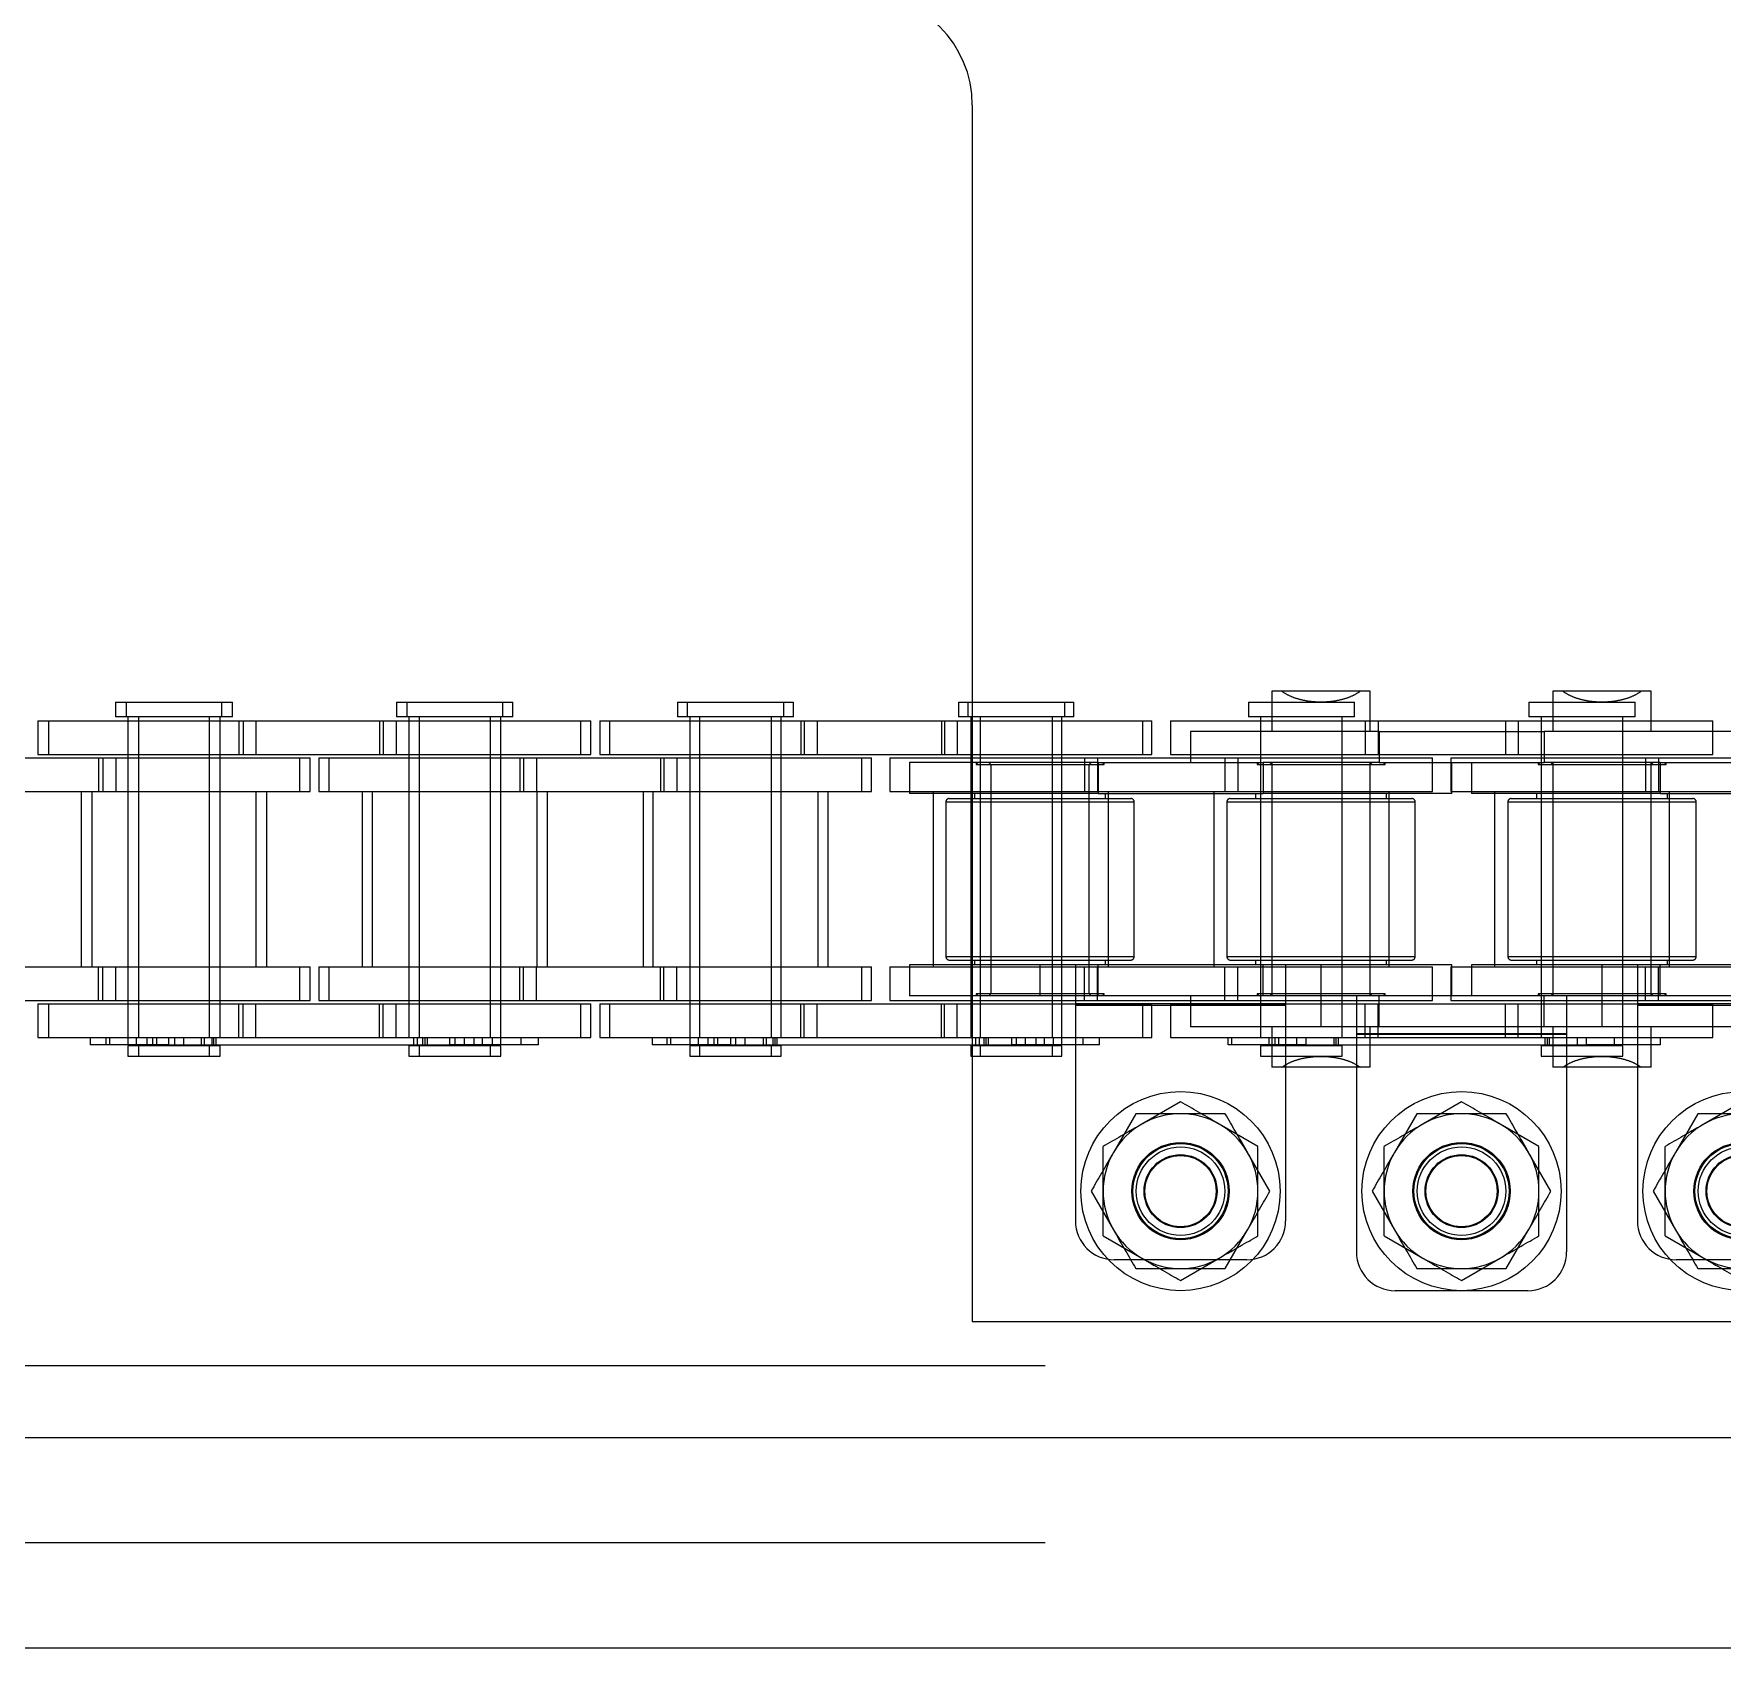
# Model space of a CAD drawing. Header units: metres. Extents: x 0 to 21025, y 0 to 14850.
# Drawn here: x 5475.8 to 5552.1, y 9046.6 to 9119.6 of the extents above; entities that cross this region are included whole.
import ezdxf

# ---------------------------------------------------------------- set-up
doc = ezdxf.new("R2010")
doc.units = ezdxf.units.M
doc.header["$LTSCALE"] = 25
doc.linetypes.add('HIDDEN2', pattern=[4.7625, 3.175, -1.5875])
doc.layers.add('SL4', color=4, linetype='Continuous')
doc.layers.add('ST1', color=7, linetype='HIDDEN2')

msp = doc.modelspace()

# ---------------------------------------------------------------- linework, layer by layer
at = {"layer": 'SL4'}
for p, q in [((4878.736, 9056.144), (5668.499, 9056.144)), ((5828.739, 9046.619), (4878.736, 9046.619))]:
    msp.add_line(p, q, dxfattribs=at)
at = {"layer": 'ST1'}
for p, q in [((5518.254, 9116.384), (5518.254, 9061.384)), ((5479.536, 9089.384), (5484.333, 9089.384)), ((5479.536, 9089.384), (5479.536, 9088.725)), ((5480.017, 9089.384), (5480.017, 9088.725)), ((5484.333, 9089.384), (5484.814, 9089.384)), ((5484.333, 9088.725), (5484.333, 9089.384)), ((5484.814, 9088.725), (5484.814, 9089.384)), ((5492.236, 9089.384), (5497.033, 9089.384)), ((5492.236, 9089.384), (5492.236, 9088.725)), ((5492.695, 9089.384), (5492.695, 9088.725)), ((5497.033, 9089.384), (5497.492, 9089.384)), ((5497.033, 9088.725), (5497.033, 9089.384)), ((5497.492, 9088.725), (5497.492, 9089.384)), ((5504.936, 9089.384), (5509.733, 9089.384)), ((5504.936, 9089.384), (5504.936, 9088.725)), ((5505.373, 9089.384), (5505.373, 9088.725)), ((5509.733, 9089.384), (5510.17, 9089.384)), ((5509.733, 9088.725), (5509.733, 9089.384)), ((5510.17, 9088.725), (5510.17, 9089.384)), ((5517.636, 9089.384), (5522.433, 9089.384)), ((5517.636, 9089.384), (5517.636, 9088.725)), ((5518.052, 9089.384), (5518.052, 9088.725)), ((5522.433, 9089.384), (5522.849, 9089.384)), ((5522.433, 9088.725), (5522.433, 9089.384)), ((5522.849, 9088.725), (5522.849, 9089.384)), ((5530.73, 9089.384), (5535.527, 9089.384)), ((5530.73, 9089.384), (5530.73, 9088.725)), ((5532.234, 9089.884), (5531.789, 9089.884)), ((5531.789, 9089.884), (5531.789, 9088.059)), ((5535.794, 9089.884), (5532.234, 9089.884)), ((5535.527, 9088.725), (5535.527, 9089.384)), ((5536.239, 9089.884), (5535.794, 9089.884)), ((5536.239, 9088.059), (5536.239, 9089.884)), ((5543.408, 9089.384), (5548.205, 9089.384)), ((5543.408, 9089.384), (5543.408, 9088.725)), ((5544.934, 9089.884), (5544.489, 9089.884)), ((5544.489, 9089.884), (5544.489, 9088.059)), ((5548.494, 9089.884), (5544.934, 9089.884)), ((5548.205, 9088.725), (5548.205, 9089.384)), ((5548.939, 9089.884), (5548.494, 9089.884)), ((5548.939, 9088.059), (5548.939, 9089.884)), ((5484.333, 9088.725), (5479.536, 9088.725)), ((5480.089, 9088.725), (5480.089, 9074.227)), ((5480.57, 9088.725), (5480.57, 9074.227)), ((5483.779, 9074.227), (5483.779, 9088.725)), ((5484.26, 9074.227), (5484.26, 9088.725)), ((5484.814, 9088.725), (5484.333, 9088.725)), ((5497.033, 9088.725), (5492.236, 9088.725)), ((5492.789, 9088.725), (5492.789, 9074.227)), ((5493.249, 9088.725), (5493.249, 9074.227)), ((5496.479, 9074.227), (5496.479, 9088.725)), ((5496.939, 9074.227), (5496.939, 9088.725)), ((5497.492, 9088.725), (5497.033, 9088.725)), ((5509.733, 9088.725), (5504.936, 9088.725)), ((5505.489, 9088.725), (5505.489, 9074.227)), ((5505.927, 9088.725), (5505.927, 9074.227)), ((5509.179, 9074.227), (5509.179, 9088.725)), ((5509.617, 9074.227), (5509.617, 9088.725)), ((5510.17, 9088.725), (5509.733, 9088.725)), ((5522.433, 9088.725), (5517.636, 9088.725)), ((5518.189, 9088.725), (5518.189, 9074.227)), ((5518.605, 9088.725), (5518.605, 9074.227)), ((5521.879, 9074.227), (5521.879, 9088.725)), ((5522.295, 9074.227), (5522.295, 9088.725)), ((5522.849, 9088.725), (5522.433, 9088.725)), ((5530.734, 9088.725), (5530.73, 9088.725)), ((5535.527, 9088.725), (5530.734, 9088.725)), ((5531.283, 9088.725), (5531.283, 9074.227)), ((5534.973, 9074.227), (5534.973, 9088.725)), ((5543.412, 9088.725), (5543.408, 9088.725)), ((5548.205, 9088.725), (5543.412, 9088.725)), ((5543.962, 9088.725), (5543.962, 9074.227)), ((5547.652, 9074.227), (5547.652, 9088.725)), ((5476.014, 9088.541), (5485.109, 9088.541)), ((5476.014, 9088.541), (5476.014, 9087.021)), ((5476.495, 9088.541), (5476.495, 9087.021)), ((5480.089, 9088.541), (5480.089, 9087.021)), ((5480.57, 9088.541), (5480.57, 9087.021)), ((5483.779, 9087.021), (5483.779, 9088.541)), ((5484.26, 9087.021), (5484.26, 9088.541)), ((5485.109, 9088.541), (5485.109, 9087.021)), ((5485.109, 9088.541), (5491.459, 9088.541)), ((5485.293, 9088.541), (5485.293, 9087.021)), ((5485.877, 9088.541), (5485.877, 9087.021)), ((5491.459, 9088.541), (5491.459, 9087.021)), ((5491.459, 9088.541), (5500.554, 9088.541)), ((5491.632, 9088.541), (5491.632, 9087.021)), ((5492.216, 9088.541), (5492.216, 9087.021)), ((5492.789, 9088.541), (5492.789, 9087.021)), ((5493.249, 9088.541), (5493.249, 9087.021)), ((5496.479, 9087.021), (5496.479, 9088.541)), ((5496.939, 9087.021), (5496.939, 9088.541)), ((5500.554, 9088.541), (5501.014, 9088.541)), ((5500.554, 9087.021), (5500.554, 9088.541)), ((5501.014, 9087.021), (5501.014, 9088.541)), ((5501.414, 9088.541), (5510.509, 9088.541)), ((5501.414, 9088.541), (5501.414, 9087.021)), ((5501.852, 9088.541), (5501.852, 9087.021)), ((5505.489, 9088.541), (5505.489, 9087.021)), ((5505.927, 9088.541), (5505.927, 9087.021)), ((5509.179, 9087.021), (5509.179, 9088.541)), ((5509.617, 9087.021), (5509.617, 9088.541)), ((5510.509, 9088.541), (5510.509, 9087.021)), ((5510.509, 9088.541), (5516.859, 9088.541)), ((5510.649, 9088.541), (5510.649, 9087.021)), ((5511.234, 9088.541), (5511.234, 9087.021)), ((5516.859, 9088.541), (5516.859, 9087.021)), ((5516.859, 9088.541), (5525.954, 9088.541)), ((5516.989, 9088.541), (5516.989, 9087.021)), ((5517.573, 9088.541), (5517.573, 9087.021)), ((5518.189, 9088.541), (5518.189, 9087.021)), ((5518.605, 9088.541), (5518.605, 9087.021)), ((5521.879, 9087.021), (5521.879, 9088.541)), ((5522.295, 9087.021), (5522.295, 9088.541)), ((5525.954, 9088.541), (5526.37, 9088.541)), ((5525.954, 9087.021), (5525.954, 9088.541)), ((5526.37, 9087.021), (5526.37, 9088.541)), ((5527.208, 9088.541), (5536.59, 9088.541)), ((5527.208, 9088.541), (5527.208, 9087.021)), ((5536.636, 9088.059), (5528.109, 9088.059)), ((5528.109, 9088.059), (5528.109, 9086.659)), ((5531.283, 9088.541), (5531.283, 9087.021)), ((5534.973, 9087.021), (5534.973, 9088.541)), ((5536.006, 9088.541), (5536.006, 9087.021)), ((5536.59, 9088.541), (5536.59, 9087.021)), ((5536.59, 9088.541), (5542.929, 9088.541)), ((5536.636, 9088.059), (5536.636, 9086.659)), ((5536.636, 9088.059), (5536.636, 9086.659)), ((5536.636, 9088.059), (5544.092, 9088.059)), ((5542.345, 9088.541), (5542.345, 9087.021)), ((5542.929, 9088.541), (5542.929, 9087.021)), ((5542.929, 9088.541), (5551.727, 9088.541)), ((5543.962, 9088.541), (5543.962, 9087.021)), ((5544.092, 9088.059), (5544.092, 9086.659)), ((5544.092, 9088.059), (5544.092, 9086.659)), ((5552.619, 9088.059), (5544.092, 9088.059)), ((5547.652, 9087.021), (5547.652, 9088.541)), ((5551.727, 9087.021), (5551.727, 9088.541)), ((5476.014, 9087.021), (5485.109, 9087.021)), ((5485.109, 9087.021), (5491.459, 9087.021)), ((5491.459, 9087.021), (5500.554, 9087.021)), ((5500.554, 9087.021), (5501.014, 9087.021)), ((5501.414, 9087.021), (5510.509, 9087.021)), ((5510.509, 9087.021), (5516.859, 9087.021)), ((5516.859, 9087.021), (5525.954, 9087.021)), ((5525.954, 9087.021), (5526.37, 9087.021)), ((5527.208, 9087.021), (5536.59, 9087.021)), ((5536.59, 9087.021), (5542.929, 9087.021)), ((5542.929, 9087.021), (5551.727, 9087.021)), ((5472.409, 9086.869), (5478.759, 9086.869)), ((5478.759, 9086.869), (5478.759, 9085.349)), ((5478.759, 9086.869), (5487.854, 9086.869)), ((5478.954, 9086.869), (5478.954, 9085.349)), ((5479.538, 9086.869), (5479.538, 9085.349)), ((5480.089, 9086.869), (5480.089, 9085.349)), ((5480.57, 9086.869), (5480.57, 9085.349)), ((5483.779, 9085.349), (5483.779, 9086.869)), ((5484.26, 9085.349), (5484.26, 9086.869)), ((5487.854, 9086.869), (5488.335, 9086.869)), ((5487.854, 9085.349), (5487.854, 9086.869)), ((5488.335, 9085.349), (5488.335, 9086.869)), ((5488.714, 9086.869), (5497.809, 9086.869)), ((5488.714, 9086.869), (5488.714, 9085.349)), ((5489.174, 9086.869), (5489.174, 9085.349)), ((5492.789, 9086.869), (5492.789, 9085.349)), ((5493.249, 9086.869), (5493.249, 9085.349)), ((5496.479, 9085.349), (5496.479, 9086.869)), ((5496.939, 9085.349), (5496.939, 9086.869)), ((5497.809, 9086.869), (5497.809, 9085.349)), ((5497.809, 9086.869), (5504.159, 9086.869)), ((5497.971, 9086.869), (5497.971, 9085.349)), ((5498.555, 9086.869), (5498.555, 9085.349)), ((5504.159, 9086.869), (5504.159, 9085.349)), ((5504.159, 9086.869), (5513.254, 9086.869)), ((5504.31, 9086.869), (5504.31, 9085.349)), ((5504.894, 9086.869), (5504.894, 9085.349)), ((5505.489, 9086.869), (5505.489, 9085.349)), ((5505.927, 9086.869), (5505.927, 9085.349)), ((5509.179, 9085.349), (5509.179, 9086.869)), ((5509.617, 9085.349), (5509.617, 9086.869)), ((5513.254, 9086.869), (5513.692, 9086.869)), ((5513.254, 9085.349), (5513.254, 9086.869)), ((5513.692, 9085.349), (5513.692, 9086.869)), ((5514.53, 9086.869), (5523.912, 9086.869)), ((5514.53, 9086.869), (5514.53, 9085.349)), ((5523.936, 9086.659), (5515.409, 9086.659)), ((5515.409, 9086.659), (5515.409, 9085.259)), ((5518.421, 9086.659), (5518.421, 9086.57)), ((5518.51, 9086.659), (5518.421, 9086.57)), ((5518.421, 9086.57), (5524.206, 9086.57)), ((5518.605, 9086.869), (5518.605, 9085.349)), ((5519, 9086.659), (5519.089, 9086.57)), ((5519.089, 9086.57), (5519.089, 9076.198)), ((5522.295, 9085.349), (5522.295, 9086.869)), ((5523.328, 9086.869), (5523.328, 9085.349)), ((5523.539, 9086.57), (5523.628, 9086.659)), ((5523.539, 9076.198), (5523.539, 9086.57)), ((5523.912, 9086.869), (5523.912, 9085.349)), ((5523.912, 9086.869), (5530.251, 9086.869)), ((5523.936, 9086.659), (5523.936, 9085.259)), ((5523.936, 9086.659), (5523.936, 9085.259)), ((5523.936, 9086.659), (5531.392, 9086.659)), ((5524.206, 9086.57), (5524.117, 9086.659)), ((5524.206, 9086.57), (5524.206, 9086.659)), ((5529.667, 9086.869), (5529.667, 9085.349)), ((5530.251, 9086.869), (5530.251, 9085.349)), ((5530.251, 9086.869), (5539.048, 9086.869)), ((5531.121, 9086.659), (5531.121, 9086.57)), ((5531.21, 9086.659), (5531.121, 9086.57)), ((5531.121, 9086.57), (5536.906, 9086.57)), ((5531.283, 9086.869), (5531.283, 9085.349)), ((5536.636, 9086.659), (5531.392, 9086.659)), ((5531.392, 9086.659), (5531.392, 9085.259)), ((5531.392, 9086.659), (5531.392, 9085.259)), ((5531.7, 9086.659), (5531.789, 9086.57)), ((5531.789, 9086.659), (5531.789, 9076.109)), ((5531.789, 9086.57), (5531.789, 9076.198)), ((5534.973, 9085.349), (5534.973, 9086.869)), ((5536.239, 9076.109), (5536.239, 9086.659)), ((5536.239, 9086.57), (5536.328, 9086.659)), ((5536.239, 9076.198), (5536.239, 9086.57)), ((5536.636, 9086.659), (5544.092, 9086.659)), ((5536.906, 9086.57), (5536.817, 9086.659)), ((5536.906, 9086.57), (5536.906, 9086.659)), ((5539.048, 9085.349), (5539.048, 9086.869)), ((5539.887, 9086.869), (5549.268, 9086.869)), ((5539.887, 9086.869), (5539.887, 9085.349)), ((5539.919, 9085.259), (5539.919, 9086.659)), ((5540.809, 9086.659), (5540.809, 9085.259)), ((5543.821, 9086.659), (5543.821, 9086.57)), ((5543.91, 9086.659), (5543.821, 9086.57)), ((5543.821, 9086.57), (5549.606, 9086.57)), ((5543.962, 9086.869), (5543.962, 9085.349)), ((5549.336, 9086.659), (5544.092, 9086.659)), ((5549.336, 9086.659), (5544.092, 9086.659)), ((5544.4, 9086.659), (5544.489, 9086.57)), ((5544.489, 9086.659), (5544.489, 9076.109)), ((5544.489, 9086.57), (5544.489, 9076.198)), ((5547.652, 9085.349), (5547.652, 9086.869)), ((5548.684, 9086.869), (5548.684, 9085.349)), ((5548.939, 9076.109), (5548.939, 9086.659)), ((5548.939, 9086.57), (5549.028, 9086.659)), ((5548.939, 9076.198), (5548.939, 9086.57)), ((5549.268, 9086.869), (5549.268, 9085.349)), ((5549.268, 9086.869), (5555.608, 9086.869)), ((5549.336, 9086.659), (5549.336, 9085.259)), ((5549.336, 9086.659), (5549.336, 9085.259)), ((5549.336, 9086.659), (5556.792, 9086.659)), ((5549.606, 9086.57), (5549.517, 9086.659)), ((5549.606, 9086.57), (5549.606, 9086.659)), ((5472.409, 9085.349), (5478.759, 9085.349)), ((5477.974, 9085.349), (5477.974, 9077.419)), ((5478.455, 9085.349), (5478.455, 9077.419)), ((5478.759, 9085.349), (5487.854, 9085.349)), ((5480.089, 9085.349), (5480.089, 9077.419)), ((5480.57, 9085.349), (5480.57, 9077.419)), ((5483.779, 9077.419), (5483.779, 9085.349)), ((5484.26, 9077.419), (5484.26, 9085.349)), ((5485.894, 9077.419), (5485.894, 9085.349)), ((5486.375, 9077.419), (5486.375, 9085.349)), ((5487.854, 9085.349), (5488.335, 9085.349)), ((5488.714, 9085.349), (5497.809, 9085.349)), ((5490.674, 9085.349), (5490.674, 9077.419)), ((5491.134, 9085.349), (5491.134, 9077.419)), ((5492.789, 9085.349), (5492.789, 9077.419)), ((5493.249, 9085.349), (5493.249, 9077.419)), ((5496.479, 9077.419), (5496.479, 9085.349)), ((5496.939, 9077.419), (5496.939, 9085.349)), ((5497.809, 9085.349), (5504.159, 9085.349)), ((5498.594, 9077.419), (5498.594, 9085.349)), ((5499.054, 9077.419), (5499.054, 9085.349)), ((5503.374, 9085.349), (5503.374, 9077.419)), ((5503.812, 9085.349), (5503.812, 9077.419)), ((5504.159, 9085.349), (5513.254, 9085.349)), ((5505.489, 9085.349), (5505.489, 9077.419)), ((5505.927, 9085.349), (5505.927, 9077.419)), ((5509.179, 9077.419), (5509.179, 9085.349)), ((5509.617, 9077.419), (5509.617, 9085.349)), ((5511.294, 9077.419), (5511.294, 9085.349)), ((5511.732, 9077.419), (5511.732, 9085.349)), ((5513.254, 9085.349), (5513.692, 9085.349)), ((5514.53, 9085.349), (5523.912, 9085.349)), ((5523.936, 9085.259), (5515.409, 9085.259)), ((5516.49, 9085.349), (5516.49, 9077.419)), ((5517.059, 9084.879), (5525.521, 9084.879)), ((5517.059, 9084.879), (5517.059, 9077.888)), ((5517.214, 9085.034), (5525.414, 9085.034)), ((5518.359, 9085.259), (5518.359, 9085.034)), ((5518.605, 9085.349), (5518.605, 9077.419)), ((5522.295, 9077.419), (5522.295, 9085.349)), ((5523.912, 9085.349), (5530.251, 9085.349)), ((5523.936, 9085.259), (5531.392, 9085.259)), ((5524.269, 9085.034), (5524.269, 9085.259)), ((5524.41, 9077.419), (5524.41, 9085.349)), ((5525.569, 9077.888), (5525.569, 9084.879)), ((5529.168, 9085.349), (5529.168, 9077.419)), ((5529.759, 9084.879), (5538.221, 9084.879)), ((5529.759, 9084.879), (5529.759, 9077.888)), ((5529.914, 9085.034), (5538.114, 9085.034)), ((5530.251, 9085.349), (5539.048, 9085.349)), ((5531.059, 9085.259), (5531.059, 9085.034)), ((5531.283, 9085.349), (5531.283, 9077.419)), ((5539.919, 9085.259), (5531.392, 9085.259)), ((5534.973, 9077.419), (5534.973, 9085.349)), ((5536.969, 9085.034), (5536.969, 9085.259)), ((5537.088, 9077.419), (5537.088, 9085.349)), ((5538.269, 9077.888), (5538.269, 9084.879)), ((5539.887, 9085.349), (5549.268, 9085.349)), ((5549.336, 9085.259), (5540.809, 9085.259)), ((5541.847, 9085.349), (5541.847, 9077.419)), ((5542.459, 9084.879), (5550.921, 9084.879)), ((5542.459, 9084.879), (5542.459, 9077.888)), ((5542.614, 9085.034), (5550.814, 9085.034)), ((5543.759, 9085.259), (5543.759, 9085.034)), ((5543.962, 9085.349), (5543.962, 9077.419)), ((5547.652, 9077.419), (5547.652, 9085.349)), ((5549.268, 9085.349), (5555.608, 9085.349)), ((5549.336, 9085.259), (5556.792, 9085.259)), ((5549.669, 9085.034), (5549.669, 9085.259)), ((5549.767, 9077.419), (5549.767, 9085.349)), ((5550.969, 9077.888), (5550.969, 9084.879)), ((5517.059, 9077.888), (5525.521, 9077.888)), ((5529.759, 9077.888), (5538.221, 9077.888)), ((5542.459, 9077.888), (5550.921, 9077.888)), ((5472.409, 9077.419), (5478.759, 9077.419)), ((5478.759, 9075.899), (5478.759, 9077.419)), ((5478.759, 9077.419), (5487.854, 9077.419)), ((5478.954, 9075.899), (5478.954, 9077.419)), ((5479.538, 9075.899), (5479.538, 9077.419)), ((5480.089, 9077.419), (5480.089, 9075.899)), ((5480.57, 9077.419), (5480.57, 9075.899)), ((5483.779, 9075.899), (5483.779, 9077.419)), ((5484.26, 9075.899), (5484.26, 9077.419)), ((5487.854, 9077.419), (5488.335, 9077.419)), ((5487.854, 9075.899), (5487.854, 9077.419)), ((5488.335, 9075.899), (5488.335, 9077.419)), ((5488.714, 9077.419), (5497.809, 9077.419)), ((5488.714, 9077.419), (5488.714, 9075.899)), ((5489.174, 9077.419), (5489.174, 9075.899)), ((5492.789, 9077.419), (5492.789, 9075.899)), ((5493.249, 9077.419), (5493.249, 9075.899)), ((5496.479, 9075.899), (5496.479, 9077.419)), ((5496.939, 9075.899), (5496.939, 9077.419)), ((5497.809, 9075.899), (5497.809, 9077.419)), ((5497.809, 9077.419), (5504.159, 9077.419)), ((5497.971, 9075.899), (5497.971, 9077.419)), ((5498.555, 9075.899), (5498.555, 9077.419)), ((5504.159, 9075.899), (5504.159, 9077.419)), ((5504.159, 9077.419), (5513.254, 9077.419)), ((5504.31, 9075.899), (5504.31, 9077.419)), ((5504.894, 9075.899), (5504.894, 9077.419)), ((5505.489, 9077.419), (5505.489, 9075.899)), ((5505.927, 9077.419), (5505.927, 9075.899)), ((5509.179, 9075.899), (5509.179, 9077.419)), ((5509.617, 9075.899), (5509.617, 9077.419)), ((5513.254, 9077.419), (5513.692, 9077.419)), ((5513.254, 9075.899), (5513.254, 9077.419)), ((5513.692, 9075.899), (5513.692, 9077.419)), ((5514.53, 9077.419), (5523.912, 9077.419)), ((5514.53, 9077.419), (5514.53, 9075.899)), ((5521.314, 9077.509), (5515.409, 9077.509)), ((5515.409, 9077.509), (5515.409, 9076.109)), ((5517.214, 9077.733), (5525.414, 9077.733)), ((5518.359, 9077.733), (5518.359, 9077.509)), ((5518.605, 9077.419), (5518.605, 9075.899)), ((5521.314, 9076.109), (5521.314, 9077.509)), ((5522.914, 9077.509), (5521.314, 9077.509)), ((5522.295, 9075.899), (5522.295, 9077.419)), ((5532.414, 9077.509), (5522.914, 9077.509)), ((5522.914, 9077.509), (5522.914, 9075.759)), ((5523.328, 9075.899), (5523.328, 9077.419)), ((5523.912, 9075.899), (5523.912, 9077.419)), ((5523.912, 9077.419), (5530.251, 9077.419)), ((5523.936, 9076.109), (5523.936, 9077.509)), ((5524.269, 9077.509), (5524.269, 9077.733)), ((5529.667, 9075.899), (5529.667, 9077.419)), ((5529.914, 9077.733), (5538.114, 9077.733)), ((5530.251, 9075.899), (5530.251, 9077.419)), ((5530.251, 9077.419), (5539.048, 9077.419)), ((5531.059, 9077.733), (5531.059, 9077.509)), ((5531.283, 9077.419), (5531.283, 9075.899)), ((5531.392, 9076.109), (5531.392, 9077.509)), ((5532.414, 9077.509), (5532.414, 9075.759)), ((5534.014, 9077.509), (5532.414, 9077.509)), ((5534.014, 9076.109), (5534.014, 9077.509)), ((5539.919, 9077.509), (5534.014, 9077.509)), ((5534.973, 9075.899), (5534.973, 9077.419)), ((5536.969, 9077.509), (5536.969, 9077.733)), ((5539.048, 9075.899), (5539.048, 9077.419)), ((5539.887, 9077.419), (5549.268, 9077.419)), ((5539.887, 9077.419), (5539.887, 9075.899)), ((5539.919, 9076.109), (5539.919, 9077.509)), ((5546.714, 9077.509), (5540.809, 9077.509)), ((5540.809, 9077.509), (5540.809, 9076.109)), ((5542.614, 9077.733), (5550.814, 9077.733)), ((5543.759, 9077.733), (5543.759, 9077.509)), ((5543.962, 9077.419), (5543.962, 9075.899)), ((5546.714, 9076.109), (5546.714, 9077.509)), ((5548.314, 9077.509), (5546.714, 9077.509)), ((5547.652, 9075.899), (5547.652, 9077.419)), ((5557.814, 9077.509), (5548.314, 9077.509)), ((5548.314, 9077.509), (5548.314, 9075.759)), ((5548.684, 9075.899), (5548.684, 9077.419)), ((5549.268, 9075.899), (5549.268, 9077.419)), ((5549.268, 9077.419), (5555.608, 9077.419)), ((5549.336, 9076.109), (5549.336, 9077.509)), ((5549.669, 9077.509), (5549.669, 9077.733)), ((5472.409, 9075.899), (5478.759, 9075.899)), ((5476.014, 9075.747), (5485.109, 9075.747)), ((5476.014, 9075.747), (5476.014, 9074.227)), ((5476.495, 9075.747), (5476.495, 9074.227)), ((5478.759, 9075.899), (5487.854, 9075.899)), ((5480.089, 9075.747), (5480.089, 9073.894)), ((5480.57, 9075.747), (5480.57, 9074.227)), ((5483.779, 9074.227), (5483.779, 9075.747)), ((5484.26, 9074.227), (5484.26, 9075.747)), ((5485.109, 9074.227), (5485.109, 9075.747)), ((5485.109, 9075.747), (5491.459, 9075.747)), ((5485.293, 9074.227), (5485.293, 9075.747)), ((5485.877, 9074.227), (5485.877, 9075.747)), ((5487.854, 9075.899), (5488.335, 9075.899)), ((5488.714, 9075.899), (5497.809, 9075.899)), ((5491.459, 9074.227), (5491.459, 9075.747)), ((5491.459, 9075.747), (5500.554, 9075.747)), ((5491.632, 9074.227), (5491.632, 9075.747)), ((5492.216, 9074.227), (5492.216, 9075.747)), ((5492.789, 9075.747), (5492.789, 9074.227)), ((5493.249, 9075.747), (5493.249, 9074.227)), ((5496.479, 9074.227), (5496.479, 9075.747)), ((5496.939, 9073.894), (5496.939, 9075.747)), ((5497.809, 9075.899), (5504.159, 9075.899)), ((5500.554, 9075.747), (5501.014, 9075.747)), ((5500.554, 9074.227), (5500.554, 9075.747)), ((5501.014, 9074.227), (5501.014, 9075.747)), ((5501.414, 9075.747), (5510.509, 9075.747)), ((5501.414, 9075.747), (5501.414, 9074.227)), ((5501.852, 9075.747), (5501.852, 9074.227)), ((5504.159, 9075.899), (5513.254, 9075.899)), ((5505.489, 9075.747), (5505.489, 9073.894)), ((5505.927, 9075.747), (5505.927, 9074.227)), ((5509.179, 9074.227), (5509.179, 9075.747)), ((5509.617, 9074.227), (5509.617, 9075.747)), ((5510.509, 9074.227), (5510.509, 9075.747)), ((5510.509, 9075.747), (5516.859, 9075.747)), ((5510.649, 9074.227), (5510.649, 9075.747)), ((5511.234, 9074.227), (5511.234, 9075.747)), ((5513.254, 9075.899), (5513.692, 9075.899)), ((5514.53, 9075.899), (5523.912, 9075.899)), ((5521.314, 9076.109), (5515.409, 9076.109)), ((5516.859, 9074.227), (5516.859, 9075.747)), ((5516.859, 9075.747), (5525.954, 9075.747)), ((5516.989, 9074.227), (5516.989, 9075.747)), ((5517.573, 9074.227), (5517.573, 9075.747)), ((5518.189, 9075.747), (5518.189, 9074.227)), ((5524.206, 9076.198), (5518.421, 9076.198)), ((5518.421, 9076.198), (5518.51, 9076.109)), ((5518.421, 9076.198), (5518.421, 9076.109)), ((5518.605, 9075.747), (5518.605, 9074.227)), ((5519.089, 9076.198), (5519, 9076.109)), ((5522.914, 9076.109), (5521.314, 9076.109)), ((5521.879, 9074.227), (5521.879, 9075.747)), ((5522.295, 9073.894), (5522.295, 9075.747)), ((5532.414, 9076.109), (5522.914, 9076.109)), ((5522.914, 9075.759), (5522.914, 9065.934)), ((5532.414, 9075.759), (5522.914, 9075.759)), ((5532.414, 9075.671), (5522.914, 9075.671)), ((5523.628, 9076.109), (5523.539, 9076.198)), ((5523.912, 9075.899), (5530.251, 9075.899)), ((5524.117, 9076.109), (5524.206, 9076.198)), ((5524.206, 9076.109), (5524.206, 9076.198)), ((5525.954, 9075.747), (5526.37, 9075.747)), ((5525.954, 9074.227), (5525.954, 9075.747)), ((5526.37, 9074.227), (5526.37, 9075.747)), ((5527.208, 9075.747), (5536.59, 9075.747)), ((5527.208, 9075.747), (5527.208, 9074.227)), ((5528.109, 9076.109), (5528.109, 9074.709)), ((5530.251, 9075.899), (5539.048, 9075.899)), ((5536.906, 9076.198), (5531.121, 9076.198)), ((5531.121, 9076.198), (5531.21, 9076.109)), ((5531.121, 9076.198), (5531.121, 9076.109)), ((5531.283, 9075.747), (5531.283, 9074.227)), ((5531.789, 9076.198), (5531.7, 9076.109)), ((5534.014, 9076.109), (5532.414, 9076.109)), ((5532.414, 9075.759), (5532.414, 9065.934)), ((5534.014, 9074.709), (5534.014, 9076.109)), ((5535.614, 9076.109), (5534.014, 9076.109)), ((5534.973, 9074.227), (5534.973, 9075.747)), ((5545.114, 9076.109), (5535.614, 9076.109)), ((5535.614, 9076.109), (5535.614, 9074.359)), ((5536.006, 9074.227), (5536.006, 9075.747)), ((5536.328, 9076.109), (5536.239, 9076.198)), ((5536.59, 9074.227), (5536.59, 9075.747)), ((5536.59, 9075.747), (5542.929, 9075.747)), ((5536.636, 9074.709), (5536.636, 9076.109)), ((5536.817, 9076.109), (5536.906, 9076.198)), ((5536.906, 9076.109), (5536.906, 9076.198)), ((5539.887, 9075.899), (5549.268, 9075.899)), ((5542.345, 9074.227), (5542.345, 9075.747)), ((5542.929, 9074.227), (5542.929, 9075.747)), ((5542.929, 9075.747), (5551.727, 9075.747)), ((5549.606, 9076.198), (5543.821, 9076.198)), ((5543.821, 9076.198), (5543.91, 9076.109)), ((5543.821, 9076.198), (5543.821, 9076.109)), ((5543.962, 9075.747), (5543.962, 9074.227)), ((5544.092, 9074.709), (5544.092, 9076.109)), ((5544.489, 9076.198), (5544.4, 9076.109)), ((5545.114, 9076.109), (5545.114, 9074.359)), ((5546.714, 9076.109), (5545.114, 9076.109)), ((5546.714, 9074.709), (5546.714, 9076.109)), ((5548.314, 9076.109), (5546.714, 9076.109)), ((5547.652, 9073.894), (5547.652, 9075.747)), ((5557.814, 9076.109), (5548.314, 9076.109)), ((5548.314, 9075.759), (5548.314, 9065.934)), ((5557.814, 9075.759), (5548.314, 9075.759)), ((5557.814, 9075.671), (5548.314, 9075.671)), ((5549.028, 9076.109), (5548.939, 9076.198)), ((5549.268, 9075.899), (5555.608, 9075.899)), ((5549.517, 9076.109), (5549.606, 9076.198)), ((5549.606, 9076.109), (5549.606, 9076.198)), ((5551.727, 9074.227), (5551.727, 9075.747)), ((5476.014, 9074.227), (5485.109, 9074.227)), ((5478.382, 9074.227), (5478.382, 9073.894)), ((5479.104, 9073.894), (5479.104, 9074.227)), ((5479.276, 9073.894), (5479.276, 9074.227)), ((5480.458, 9074.227), (5480.458, 9073.858)), ((5480.939, 9074.227), (5480.939, 9073.858)), ((5481.224, 9073.894), (5481.224, 9074.227)), ((5481.397, 9073.894), (5481.397, 9074.227)), ((5481.934, 9073.894), (5481.934, 9074.227)), ((5482.208, 9073.894), (5482.208, 9074.227)), ((5482.623, 9073.894), (5482.623, 9074.227)), ((5483.41, 9073.858), (5483.41, 9074.227)), ((5483.553, 9073.894), (5483.553, 9074.227)), ((5483.891, 9073.858), (5483.891, 9074.227)), ((5483.98, 9073.894), (5483.98, 9074.227)), ((5484.083, 9073.894), (5484.083, 9074.227)), ((5485.109, 9074.227), (5491.459, 9074.227)), ((5491.459, 9074.227), (5500.554, 9074.227)), ((5493.015, 9073.894), (5493.015, 9074.227)), ((5493.158, 9074.227), (5493.158, 9073.858)), ((5493.426, 9073.894), (5493.426, 9074.227)), ((5493.529, 9073.894), (5493.529, 9074.227)), ((5493.618, 9074.227), (5493.618, 9073.858)), ((5494.634, 9073.894), (5494.634, 9074.227)), ((5494.886, 9073.894), (5494.886, 9074.227)), ((5495.301, 9073.894), (5495.301, 9074.227)), ((5495.741, 9073.894), (5495.741, 9074.227)), ((5496.11, 9073.858), (5496.11, 9074.227)), ((5496.57, 9073.858), (5496.57, 9074.227)), ((5497.865, 9073.894), (5497.865, 9074.227)), ((5498.646, 9073.894), (5498.646, 9074.227)), ((5500.554, 9074.227), (5501.014, 9074.227)), ((5501.414, 9074.227), (5510.509, 9074.227)), ((5503.782, 9074.227), (5503.782, 9073.894)), ((5504.46, 9073.894), (5504.46, 9074.227)), ((5504.633, 9073.894), (5504.633, 9074.227)), ((5505.858, 9074.227), (5505.858, 9073.858)), ((5506.296, 9074.227), (5506.296, 9073.858)), ((5506.581, 9073.894), (5506.581, 9074.227)), ((5506.753, 9073.894), (5506.753, 9074.227)), ((5507.334, 9073.894), (5507.334, 9074.227)), ((5507.564, 9073.894), (5507.564, 9074.227)), ((5507.98, 9073.894), (5507.98, 9074.227)), ((5508.81, 9073.858), (5508.81, 9074.227)), ((5508.953, 9073.894), (5508.953, 9074.227)), ((5509.248, 9073.858), (5509.248, 9074.227)), ((5509.336, 9073.894), (5509.336, 9074.227)), ((5509.44, 9073.894), (5509.44, 9074.227)), ((5510.509, 9074.227), (5516.859, 9074.227)), ((5516.859, 9074.227), (5525.954, 9074.227)), ((5518.415, 9073.894), (5518.415, 9074.227)), ((5518.558, 9074.227), (5518.558, 9073.858)), ((5518.782, 9073.894), (5518.782, 9074.227)), ((5518.886, 9073.894), (5518.886, 9074.227)), ((5518.974, 9074.227), (5518.974, 9073.858)), ((5520.034, 9073.894), (5520.034, 9074.227)), ((5520.243, 9073.894), (5520.243, 9074.227)), ((5520.658, 9073.894), (5520.658, 9074.227)), ((5521.141, 9073.894), (5521.141, 9074.227)), ((5521.51, 9073.858), (5521.51, 9074.227)), ((5521.926, 9073.858), (5521.926, 9074.227)), ((5523.265, 9073.894), (5523.265, 9074.227)), ((5524.002, 9073.894), (5524.002, 9074.227)), ((5525.954, 9074.227), (5526.37, 9074.227)), ((5527.208, 9074.227), (5536.59, 9074.227)), ((5534.014, 9074.709), (5528.109, 9074.709)), ((5529.817, 9073.894), (5529.817, 9074.227)), ((5529.989, 9073.894), (5529.989, 9074.227)), ((5531.652, 9074.227), (5531.652, 9073.858)), ((5531.789, 9074.709), (5531.789, 9072.884)), ((5531.937, 9073.894), (5531.937, 9074.227)), ((5532.11, 9073.894), (5532.11, 9074.227)), ((5532.921, 9073.894), (5532.921, 9074.227)), ((5533.336, 9073.894), (5533.336, 9074.227)), ((5535.614, 9074.709), (5534.014, 9074.709)), ((5534.604, 9073.858), (5534.604, 9074.227)), ((5534.693, 9073.894), (5534.693, 9074.227)), ((5534.796, 9073.894), (5534.796, 9074.227)), ((5545.114, 9074.709), (5535.614, 9074.709)), ((5545.114, 9074.396), (5535.614, 9074.396)), ((5545.114, 9074.359), (5535.614, 9074.359)), ((5535.614, 9074.359), (5535.614, 9064.534)), ((5536.239, 9072.884), (5536.239, 9074.709)), ((5536.59, 9074.227), (5542.929, 9074.227)), ((5542.929, 9074.227), (5551.727, 9074.227)), ((5544.139, 9073.894), (5544.139, 9074.227)), ((5544.242, 9073.894), (5544.242, 9074.227)), ((5544.331, 9074.227), (5544.331, 9073.858)), ((5544.489, 9074.709), (5544.489, 9072.884)), ((5546.714, 9074.709), (5545.114, 9074.709)), ((5545.114, 9074.359), (5545.114, 9064.534)), ((5545.599, 9073.894), (5545.599, 9074.227)), ((5546.014, 9073.894), (5546.014, 9074.227)), ((5552.619, 9074.709), (5546.714, 9074.709)), ((5547.283, 9073.858), (5547.283, 9074.227)), ((5548.939, 9072.884), (5548.939, 9074.709)), ((5549.359, 9073.894), (5549.359, 9074.227)), ((5481.934, 9073.894), (5478.382, 9073.894)), ((5483.779, 9073.858), (5480.089, 9073.858)), ((5480.089, 9073.858), (5480.089, 9073.384)), ((5480.089, 9073.384), (5483.779, 9073.384)), ((5480.57, 9073.858), (5480.57, 9073.384)), ((5481.934, 9073.894), (5494.634, 9073.894)), ((5484.26, 9073.858), (5483.779, 9073.858)), ((5483.779, 9073.384), (5483.779, 9073.858)), ((5483.779, 9073.384), (5484.26, 9073.384)), ((5484.26, 9073.384), (5484.26, 9073.858)), ((5496.479, 9073.858), (5492.789, 9073.858)), ((5492.789, 9073.858), (5492.789, 9073.384)), ((5492.789, 9073.384), (5496.479, 9073.384)), ((5493.249, 9073.858), (5493.249, 9073.384)), ((5497.865, 9073.894), (5494.634, 9073.894)), ((5496.939, 9073.858), (5496.479, 9073.858)), ((5496.479, 9073.384), (5496.479, 9073.858)), ((5496.479, 9073.384), (5496.939, 9073.384)), ((5496.939, 9073.384), (5496.939, 9073.858)), ((5498.646, 9073.894), (5497.865, 9073.894)), ((5507.334, 9073.894), (5503.782, 9073.894)), ((5509.179, 9073.858), (5505.489, 9073.858)), ((5505.489, 9073.858), (5505.489, 9073.384)), ((5505.489, 9073.384), (5509.179, 9073.384)), ((5505.927, 9073.858), (5505.927, 9073.384)), ((5507.334, 9073.894), (5520.034, 9073.894)), ((5509.617, 9073.858), (5509.179, 9073.858)), ((5509.179, 9073.384), (5509.179, 9073.858)), ((5509.179, 9073.384), (5509.617, 9073.384)), ((5509.617, 9073.384), (5509.617, 9073.858)), ((5521.879, 9073.858), (5518.189, 9073.858)), ((5518.189, 9073.858), (5518.189, 9073.384)), ((5518.189, 9073.384), (5521.879, 9073.384)), ((5518.605, 9073.858), (5518.605, 9073.384)), ((5523.265, 9073.894), (5520.034, 9073.894)), ((5522.295, 9073.858), (5521.879, 9073.858)), ((5521.879, 9073.384), (5521.879, 9073.858)), ((5521.879, 9073.384), (5522.295, 9073.384)), ((5522.295, 9073.384), (5522.295, 9073.858)), ((5524.002, 9073.894), (5523.265, 9073.894)), ((5529.989, 9073.894), (5529.817, 9073.894)), ((5533.336, 9073.894), (5529.989, 9073.894)), ((5534.973, 9073.858), (5531.283, 9073.858)), ((5531.283, 9073.858), (5531.283, 9073.384)), ((5531.283, 9073.384), (5534.973, 9073.384)), ((5533.336, 9073.894), (5546.014, 9073.894)), ((5534.973, 9073.384), (5534.973, 9073.858)), ((5547.652, 9073.858), (5543.962, 9073.858)), ((5543.962, 9073.858), (5543.962, 9073.384)), ((5543.962, 9073.384), (5547.652, 9073.384)), ((5549.359, 9073.894), (5546.014, 9073.894)), ((5547.652, 9073.384), (5547.652, 9073.858)), ((5532.234, 9072.884), (5531.789, 9072.884)), ((5535.794, 9072.884), (5532.234, 9072.884)), ((5536.239, 9072.884), (5535.794, 9072.884)), ((5544.934, 9072.884), (5544.489, 9072.884)), ((5548.494, 9072.884), (5544.934, 9072.884)), ((5548.939, 9072.884), (5548.494, 9072.884)), ((5527.664, 9071.325), (5525.914, 9070.315)), ((5540.364, 9071.325), (5538.614, 9070.315)), ((5553.064, 9071.325), (5551.314, 9070.315)), ((5525.643, 9070.784), (5524.633, 9069.034)), ((5531.164, 9069.304), (5529.414, 9070.315)), ((5538.343, 9070.784), (5537.333, 9069.034)), ((5543.864, 9069.304), (5542.114, 9070.315)), ((5551.043, 9070.784), (5550.033, 9069.034)), ((5531.705, 9067.284), (5530.695, 9069.034)), ((5544.405, 9067.284), (5543.395, 9069.034)), ((5523.622, 9067.284), (5524.633, 9065.534)), ((5536.322, 9067.284), (5537.333, 9065.534)), ((5549.022, 9067.284), (5550.033, 9065.534)), ((5524.164, 9065.263), (5525.914, 9064.252)), ((5529.685, 9063.784), (5530.695, 9065.534)), ((5536.864, 9065.263), (5538.614, 9064.252)), ((5542.385, 9063.784), (5543.395, 9065.534)), ((5549.564, 9065.263), (5551.314, 9064.252)), ((5530.664, 9064.184), (5524.664, 9064.184)), ((5527.664, 9063.242), (5529.414, 9064.252)), ((5540.364, 9063.242), (5542.114, 9064.252)), ((5556.064, 9064.184), (5550.064, 9064.184)), ((5543.364, 9062.784), (5537.364, 9062.784)), ((5518.254, 9061.384), (5625.974, 9061.384)), ((5878.736, 9059.381), (4878.736, 9059.381)), ((4878.736, 9056.144), (5668.499, 9056.144)), ((5878.736, 9051.381), (4878.736, 9051.381))]:
    msp.add_line(p, q, dxfattribs=at)
for centre, radius in [((5527.664, 9067.284), 4.5), ((5540.364, 9067.284), 4.5), ((5553.064, 9067.284), 4.5), ((5527.664, 9067.284), 2.2), ((5540.364, 9067.284), 2.2), ((5553.064, 9067.284), 2.2), ((5527.664, 9067.284), 2.15), ((5527.664, 9067.284), 2), ((5527.664, 9067.284), 1.65), ((5527.664, 9067.284), 1.61), ((5540.364, 9067.284), 2.15), ((5540.364, 9067.284), 2), ((5540.364, 9067.284), 1.65), ((5540.364, 9067.284), 1.61), ((5553.064, 9067.284), 2.15), ((5553.064, 9067.284), 2), ((5553.064, 9067.284), 1.65), ((5553.064, 9067.284), 1.61)]:
    msp.add_circle(centre, radius, dxfattribs=at)
for centre, radius, start, end in [((5513.254, 9116.384), 5, 0, 90), ((5517.214, 9084.879), 0.155, 90.00001, 180), ((5525.414, 9084.879), 0.155, 0, 89.99999), ((5529.914, 9084.879), 0.155, 90, 180), ((5538.114, 9084.879), 0.155, 0, 90), ((5542.614, 9084.879), 0.155, 90.00001, 180), ((5550.814, 9084.879), 0.155, 0, 89.99999), ((5517.214, 9077.888), 0.155, 180, 269.99999), ((5525.414, 9077.888), 0.155, 270.00001, 0), ((5529.914, 9077.888), 0.155, 180, 270), ((5538.114, 9077.888), 0.155, 270, 0), ((5542.614, 9077.888), 0.155, 180, 269.99999), ((5550.814, 9077.888), 0.155, 270.00001, 0), ((5527.664, 9067.284), 3.5, 90, 150), ((5527.664, 9067.284), 3.5, 30, 90), ((5540.364, 9067.284), 3.5, 90, 150), ((5540.364, 9067.284), 3.5, 30, 90), ((5553.064, 9067.284), 3.5, 90, 150), ((5527.664, 9067.284), 3.5, 150, 210), ((5527.664, 9067.284), 3.5, 330, 30), ((5540.364, 9067.284), 3.5, 150, 210), ((5540.364, 9067.284), 3.5, 330, 30), ((5553.064, 9067.284), 3.5, 150, 210), ((5524.664, 9065.934), 1.75, 180, 270), ((5530.664, 9065.934), 1.75, 270, 0), ((5550.064, 9065.934), 1.75, 180, 270), ((5527.664, 9067.284), 3.5, 210, 270), ((5527.664, 9067.284), 3.5, 270, 330), ((5540.364, 9067.284), 3.5, 210, 270), ((5540.364, 9067.284), 3.5, 270, 330), ((5553.064, 9067.284), 3.5, 210, 270), ((5537.364, 9064.534), 1.75, 180, 270), ((5543.364, 9064.534), 1.75, 270, 0)]:
    msp.add_arc(centre, radius, start, end, dxfattribs=at)
for points, knots in [([(5535.794, 9089.884), (5535.682, 9089.812), (5535.463, 9089.67), (5535.023, 9089.513), (5534.534, 9089.413), (5534.014, 9089.379), (5533.493, 9089.413), (5533.004, 9089.513), (5532.564, 9089.67), (5532.345, 9089.812), (5532.234, 9089.884)], [0, 0, 0, 0, 0.130043, 0.255982, 0.379107, 0.5, 0.620893, 0.744018, 0.869957, 1, 1, 1, 1]), ([(5548.494, 9089.884), (5548.382, 9089.812), (5548.163, 9089.67), (5547.723, 9089.513), (5547.234, 9089.413), (5546.714, 9089.379), (5546.193, 9089.413), (5545.704, 9089.513), (5545.264, 9089.67), (5545.045, 9089.812), (5544.934, 9089.884)], [0, 0, 0, 0, 0.130043, 0.255982, 0.379107, 0.5, 0.620893, 0.744018, 0.869957, 1, 1, 1, 1]), ([(5532.234, 9072.884), (5532.345, 9072.956), (5532.564, 9073.097), (5533.004, 9073.254), (5533.493, 9073.355), (5534.014, 9073.388), (5534.534, 9073.355), (5535.023, 9073.254), (5535.463, 9073.097), (5535.682, 9072.956), (5535.794, 9072.884)], [0, 0, 0, 0, 0.130043, 0.255982, 0.379107, 0.5, 0.620893, 0.744018, 0.869957, 1, 1, 1, 1]), ([(5544.934, 9072.884), (5545.045, 9072.956), (5545.264, 9073.097), (5545.704, 9073.254), (5546.193, 9073.355), (5546.714, 9073.388), (5547.234, 9073.355), (5547.723, 9073.254), (5548.163, 9073.097), (5548.382, 9072.956), (5548.494, 9072.884)], [0, 0, 0, 0, 0.130043, 0.255982, 0.379107, 0.5, 0.620893, 0.744018, 0.869957, 1, 1, 1, 1]), ([(5529.414, 9070.315), (5529.372, 9070.339), (5528.781, 9070.68), (5528.202, 9071.014), (5527.664, 9071.325)], [0, 0, 0, 0, 0.070174, 1, 1, 1, 1]), ([(5542.114, 9070.315), (5542.072, 9070.339), (5541.481, 9070.68), (5540.902, 9071.014), (5540.364, 9071.325)], [0, 0, 0, 0, 0.070174, 1, 1, 1, 1]), ([(5525.914, 9070.315), (5525.872, 9070.291), (5525.281, 9069.95), (5524.702, 9069.615), (5524.164, 9069.304)], [0, 0, 0, 0, 0.070174, 1, 1, 1, 1]), ([(5527.664, 9070.784), (5527.512, 9070.784), (5526.828, 9070.784), (5526.162, 9070.784), (5525.643, 9070.784)], [0, 0, 0, 0, 0.221869, 1, 1, 1, 1]), ([(5529.685, 9070.784), (5529.554, 9070.784), (5528.896, 9070.784), (5528.212, 9070.784), (5527.664, 9070.784)], [0, 0, 0, 0, 0.198275, 1, 1, 1, 1]), ([(5530.695, 9069.034), (5530.671, 9069.075), (5530.33, 9069.666), (5529.995, 9070.245), (5529.685, 9070.784)], [0, 0, 0, 0, 0.070174, 1, 1, 1, 1]), ([(5538.614, 9070.315), (5538.572, 9070.291), (5537.981, 9069.95), (5537.402, 9069.615), (5536.864, 9069.304)], [0, 0, 0, 0, 0.070174, 1, 1, 1, 1]), ([(5540.364, 9070.784), (5540.212, 9070.784), (5539.528, 9070.784), (5538.862, 9070.784), (5538.343, 9070.784)], [0, 0, 0, 0, 0.221869, 1, 1, 1, 1]), ([(5542.385, 9070.784), (5542.254, 9070.784), (5541.596, 9070.784), (5540.912, 9070.784), (5540.364, 9070.784)], [0, 0, 0, 0, 0.198275, 1, 1, 1, 1]), ([(5543.395, 9069.034), (5543.371, 9069.075), (5543.03, 9069.666), (5542.695, 9070.245), (5542.385, 9070.784)], [0, 0, 0, 0, 0.070174, 1, 1, 1, 1]), ([(5551.314, 9070.315), (5551.272, 9070.291), (5550.681, 9069.95), (5550.102, 9069.615), (5549.564, 9069.304)], [0, 0, 0, 0, 0.070174, 1, 1, 1, 1]), ([(5553.064, 9070.784), (5552.912, 9070.784), (5552.228, 9070.784), (5551.562, 9070.784), (5551.043, 9070.784)], [0, 0, 0, 0, 0.221869, 1, 1, 1, 1]), ([(5524.633, 9069.034), (5524.609, 9068.992), (5524.268, 9068.401), (5523.933, 9067.822), (5523.622, 9067.284)], [0, 0, 0, 0, 0.070174, 1, 1, 1, 1]), ([(5524.164, 9067.284), (5524.164, 9067.467), (5524.164, 9068.151), (5524.164, 9068.817), (5524.164, 9069.304)], [0, 0, 0, 0, 0.268634, 1, 1, 1, 1]), ([(5531.164, 9067.284), (5531.164, 9067.467), (5531.164, 9068.151), (5531.164, 9068.817), (5531.164, 9069.304)], [0, 0, 0, 0, 0.268634, 1, 1, 1, 1]), ([(5537.333, 9069.034), (5537.309, 9068.992), (5536.968, 9068.401), (5536.633, 9067.822), (5536.322, 9067.284)], [0, 0, 0, 0, 0.070174, 1, 1, 1, 1]), ([(5536.864, 9067.284), (5536.864, 9067.467), (5536.864, 9068.151), (5536.864, 9068.817), (5536.864, 9069.304)], [0, 0, 0, 0, 0.268634, 1, 1, 1, 1]), ([(5543.864, 9067.284), (5543.864, 9067.467), (5543.864, 9068.151), (5543.864, 9068.817), (5543.864, 9069.304)], [0, 0, 0, 0, 0.268634, 1, 1, 1, 1]), ([(5550.033, 9069.034), (5550.009, 9068.992), (5549.668, 9068.401), (5549.333, 9067.822), (5549.022, 9067.284)], [0, 0, 0, 0, 0.070174, 1, 1, 1, 1]), ([(5549.564, 9067.284), (5549.564, 9067.467), (5549.564, 9068.151), (5549.564, 9068.817), (5549.564, 9069.304)], [0, 0, 0, 0, 0.268634, 1, 1, 1, 1]), ([(5524.164, 9065.263), (5524.164, 9065.432), (5524.164, 9066.091), (5524.164, 9066.775), (5524.164, 9067.284)], [0, 0, 0, 0, 0.257551, 1, 1, 1, 1]), ([(5530.695, 9065.534), (5530.719, 9065.575), (5531.06, 9066.166), (5531.394, 9066.745), (5531.705, 9067.284)], [0, 0, 0, 0, 0.070174, 1, 1, 1, 1]), ([(5531.164, 9065.263), (5531.164, 9065.432), (5531.164, 9066.091), (5531.164, 9066.775), (5531.164, 9067.284)], [0, 0, 0, 0, 0.257551, 1, 1, 1, 1]), ([(5536.864, 9065.263), (5536.864, 9065.432), (5536.864, 9066.091), (5536.864, 9066.775), (5536.864, 9067.284)], [0, 0, 0, 0, 0.257551, 1, 1, 1, 1]), ([(5543.395, 9065.534), (5543.419, 9065.575), (5543.76, 9066.166), (5544.094, 9066.745), (5544.405, 9067.284)], [0, 0, 0, 0, 0.070174, 1, 1, 1, 1]), ([(5543.864, 9065.263), (5543.864, 9065.432), (5543.864, 9066.091), (5543.864, 9066.775), (5543.864, 9067.284)], [0, 0, 0, 0, 0.257551, 1, 1, 1, 1]), ([(5549.564, 9065.263), (5549.564, 9065.432), (5549.564, 9066.091), (5549.564, 9066.775), (5549.564, 9067.284)], [0, 0, 0, 0, 0.257551, 1, 1, 1, 1]), ([(5524.633, 9065.534), (5524.657, 9065.492), (5524.998, 9064.901), (5525.332, 9064.322), (5525.643, 9063.784)], [0, 0, 0, 0, 0.070174, 1, 1, 1, 1]), ([(5529.414, 9064.252), (5529.455, 9064.276), (5530.046, 9064.618), (5530.625, 9064.952), (5531.164, 9065.263)], [0, 0, 0, 0, 0.070174, 1, 1, 1, 1]), ([(5537.333, 9065.534), (5537.357, 9065.492), (5537.698, 9064.901), (5538.032, 9064.322), (5538.343, 9063.784)], [0, 0, 0, 0, 0.070174, 1, 1, 1, 1]), ([(5542.114, 9064.252), (5542.155, 9064.276), (5542.746, 9064.618), (5543.325, 9064.952), (5543.864, 9065.263)], [0, 0, 0, 0, 0.070174, 1, 1, 1, 1]), ([(5550.033, 9065.534), (5550.057, 9065.492), (5550.398, 9064.901), (5550.732, 9064.322), (5551.043, 9063.784)], [0, 0, 0, 0, 0.070174, 1, 1, 1, 1]), ([(5525.914, 9064.252), (5525.955, 9064.229), (5526.546, 9063.887), (5527.125, 9063.553), (5527.664, 9063.242)], [0, 0, 0, 0, 0.070174, 1, 1, 1, 1]), ([(5538.614, 9064.252), (5538.655, 9064.229), (5539.246, 9063.887), (5539.825, 9063.553), (5540.364, 9063.242)], [0, 0, 0, 0, 0.070174, 1, 1, 1, 1]), ([(5551.314, 9064.252), (5551.355, 9064.229), (5551.946, 9063.887), (5552.525, 9063.553), (5553.064, 9063.242)], [0, 0, 0, 0, 0.070174, 1, 1, 1, 1]), ([(5525.643, 9063.784), (5526.162, 9063.784), (5526.828, 9063.784), (5527.512, 9063.784), (5527.664, 9063.784)], [0, 0, 0, 0, 0.778131, 1, 1, 1, 1]), ([(5527.664, 9063.784), (5528.212, 9063.784), (5528.896, 9063.784), (5529.554, 9063.784), (5529.685, 9063.784)], [0, 0, 0, 0, 0.801725, 1, 1, 1, 1]), ([(5538.343, 9063.784), (5538.862, 9063.784), (5539.528, 9063.784), (5540.212, 9063.784), (5540.364, 9063.784)], [0, 0, 0, 0, 0.778131, 1, 1, 1, 1]), ([(5540.364, 9063.784), (5540.912, 9063.784), (5541.596, 9063.784), (5542.254, 9063.784), (5542.385, 9063.784)], [0, 0, 0, 0, 0.801725, 1, 1, 1, 1]), ([(5551.043, 9063.784), (5551.562, 9063.784), (5552.228, 9063.784), (5552.912, 9063.784), (5553.064, 9063.784)], [0, 0, 0, 0, 0.778131, 1, 1, 1, 1])]:
    msp.add_open_spline(points, degree=3, knots=knots, dxfattribs=at)

doc.saveas('drawing.dxf')
